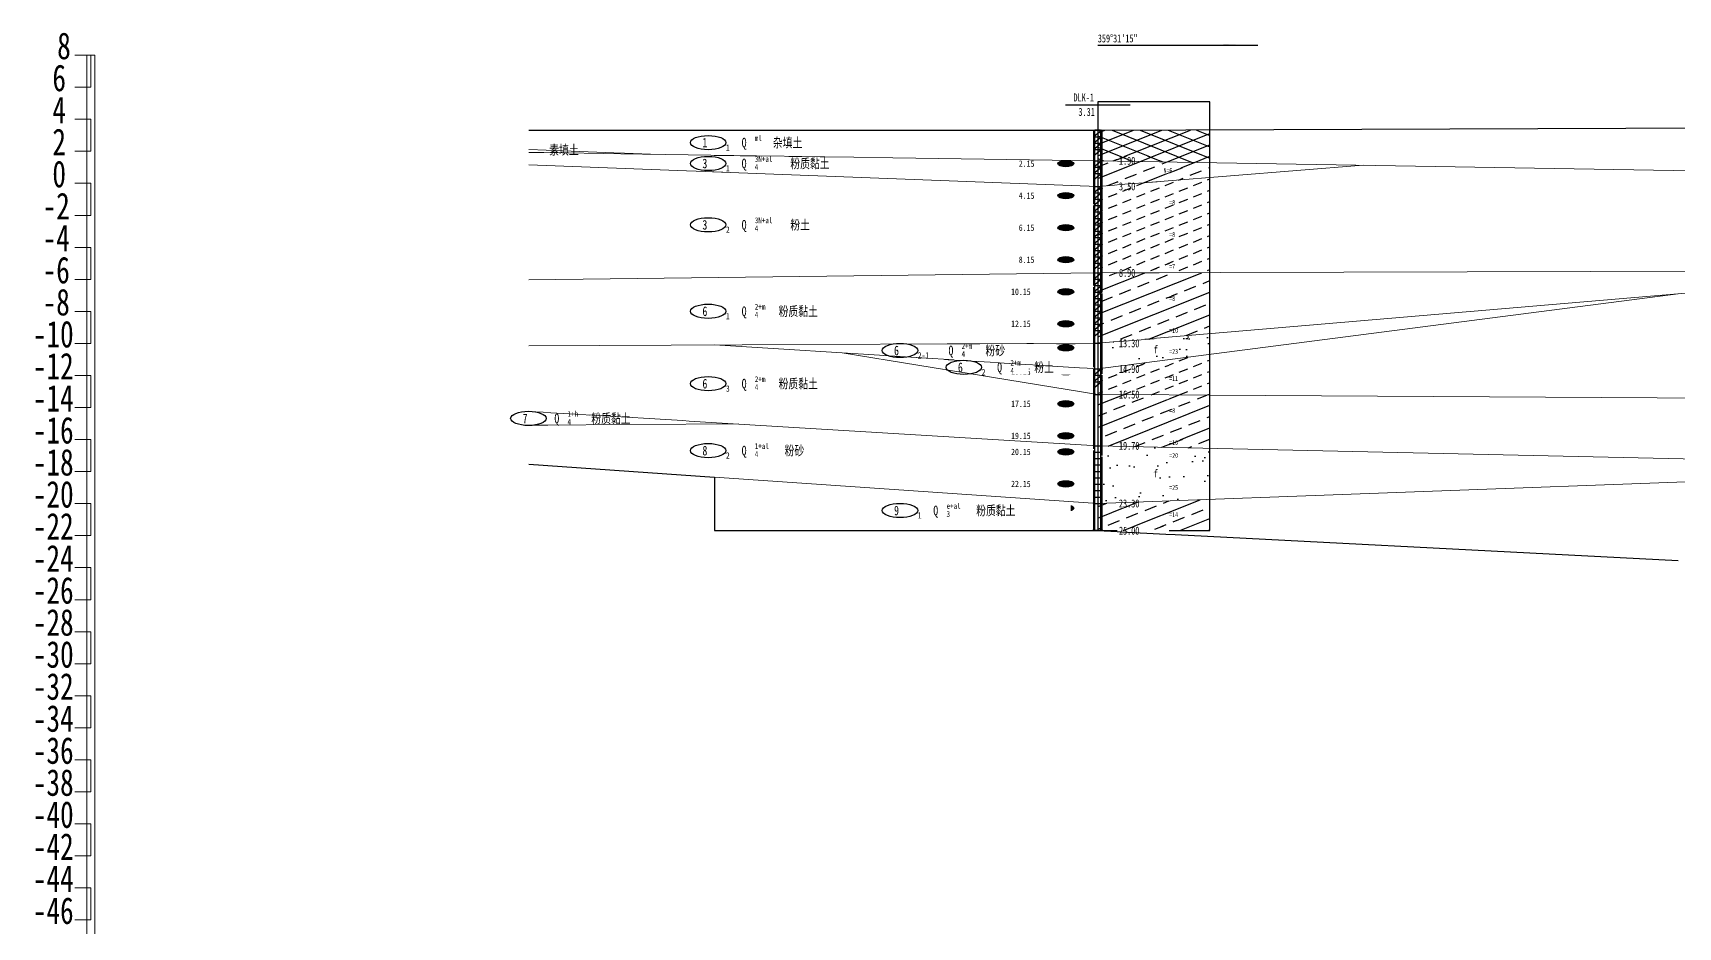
# Model space of a CAD drawing. Header units: millimetres. Extents: x 946 to 3601, y 223 to 2569.
# Drawn here: x 1284.3 to 1387, y 547.3 to 603.1 of the extents above; entities that cross this region are included whole.
import ezdxf

# ---------------------------------------------------------------- set-up
doc = ezdxf.new("R2010")
doc.units = ezdxf.units.MM
doc.linetypes.add('sx', pattern=[10, 5, 0, 5, 0])
for name, color, linetype in [('dz-temp', 4, 'Continuous'), ('GiCAD_PouMian', 7, 'Continuous'), ('GICAD_QUYANG', 7, 'Continuous'), ('地形线', 7, 'Continuous'), ('地质-地层符号', 3, 'Continuous'), ('地质-地面线', 7, 'Continuous'), ('地质-填充花纹', 8, 'Continuous'), ('地质-标贯', 7, 'Continuous'), ('地质-钻孔', 7, 'Continuous')]:
    doc.layers.add(name, color=color, linetype=linetype)
doc.layers.add('地质-地层线', color=7, linetype='Continuous', lineweight=15)
doc.layers.add('地质-文字', color=7, linetype='Continuous', lineweight=15)
doc.styles.add('LZ_FONTS_FS', font='', dxfattribs={"width": 0.7})
doc.styles.add('剖线方向', font='', dxfattribs={"width": 0.7, "height": 2.5})
doc.styles.add('叠加符号', font='', dxfattribs={"width": 0.7, "height": 2.5})
doc.styles.add('地层编号', font='', dxfattribs={"width": 0.7, "height": 3})
doc.styles.add('层底标注', font='', dxfattribs={"width": 0.7, "height": 2.5})
doc.styles.add('岩土名称', font='', dxfattribs={"width": 0.7, "height": 3})
doc.styles.add('时代', font='', dxfattribs={"width": 0.7, "height": 3})
doc.styles.add('标贯动探', font='', dxfattribs={"width": 0.7, "height": 1.5})
doc.styles.add('钻孔标注', font='', dxfattribs={"width": 0.7, "height": 2.5})
doc.styles.add('高程系统', font='', dxfattribs={"width": 0.7, "height": 3})
doc.styles.get('LZ_FONTS_FS').set_extended_font_data('仿宋_GB2312')
doc.styles.get('剖线方向').set_extended_font_data('仿宋_GB2312')
doc.styles.get('叠加符号').set_extended_font_data('仿宋_GB2312')
doc.styles.get('地层编号').set_extended_font_data('仿宋_GB2312')
doc.styles.get('层底标注').set_extended_font_data('仿宋_GB2312')
doc.styles.get('岩土名称').set_extended_font_data('仿宋_GB2312')
doc.styles.get('时代').set_extended_font_data('仿宋_GB2312')
doc.styles.get('标贯动探').set_extended_font_data('仿宋_GB2312')
doc.styles.get('钻孔标注').set_extended_font_data('仿宋_GB2312')
doc.styles.get('高程系统').set_extended_font_data('仿宋_GB2312')
pattern_1 = [(21.80141, (0, 0), (-0.88388348, 0.3535534), [0.571183, -0.38078866])]
pattern_2 = [(21.80141, (0, 0), (-1.7677652, 0.7071061), []), (21.80141, (1.75, 0), (-1.7677652, 0.7071061), [0.7615765, -0.4759851])]
pattern_3 = [(17.062863, (0, 0), (2.79036967, 1.24889985), [-5.9751498, 0, -4.4813624, 0, -4.4813624, 0]), (3.01447, (0, 0), (7.2145321, 1.8094251), [-2.978456, 0, -7.7439854, 0, -1.7870735, 0]), (345.96657, (-5.3654, 0), (11.0733864, -1.5019982), [-1.573447, 0, -6.293788, 0, -7.3427527, 0]), (17.06286, (0, 0), (-2.941879, 3.021541), [-3.983433, 0, -4.979292, 0, -4.481362, 0]), (3.01447, (0, 0), (4.858372, 4.093388), [-3.574147, 0, -5.361221, 0, -1.787074, 0]), (345.7037, (-5.3654, 0), (5.2409553, 1.250378), [-2.088827, 0, -6.788688, 0, -10.444135, 0]), (339.87047, (-5.3654, 0), (6.9800505, 1.196567), [-0.942291, 0, -3.769163, 0, -3.769163, 0]), (17.06286, (0, 0), (6.5425438, 3.7545058), [-1.4937875, 0, -1.4937875, 0, -4.4813624, 0]), (3.01447, (0, 0), (2.716851, 3.980613), [-3.574147, 0, -7.743985, 0, -1.787074, 0]), (345.7037, (-5.3654, 0), (15.682466, 1.374167), [-6.266481, 0, -2.611034, 0, -2.611034, 0]), (339.8705, (-5.3654, 0), (230427.237503, -84451.983463), [-1.187286, 0, -9.894053, 0, -0.94229, 0])]

# ---------------------------------------------------------------- blocks, each defined once
blk = doc.blocks.new('WipeoutBlock')
at = {"color": 7}
blk.add_wipeout([(0, 0), (0, 1), (1, 1), (1, 0)], dxfattribs=at)
blk = doc.blocks.new('pxfx')
blk.add_hatch(color=7).paths.add_polyline_path([(15.69, 0), (15.69, 0.52), (20.1, 0)])
at = {"color": 7, "linetype": 'Continuous'}
blk.add_wipeout([(-10.23, -0.22), (10.32, -0.22), (10.32, 0.73), (-10.23, 0.73)], dxfattribs=at)
at = {"layer": '地形线', "color": 7}
blk.add_line((20, 0), (0, 0), dxfattribs=at)
blk = doc.blocks.new('gkqy_yuan.dwg不标1')
at = {"layer": 'GiCAD_PouMian'}
h = blk.add_hatch(color=7, dxfattribs=at)
edge = h.paths.add_edge_path()
edge.add_arc((0, 0), 1, 0, 360)
at = {"layer": 'GICAD_QUYANG', "color": 7}
blk.add_circle((0, 0), 1, dxfattribs=at)

msp = doc.modelspace()

# ---------------------------------------------------------------- linework, layer by layer
at = {"layer": 'dz-temp', "color": 7, "linetype": 'Continuous'}
for p, q in [((1357.79, 598.83), (1350.79, 598.83)), ((1350.79, 598.83), (1350.79, 572.06)), ((1357.79, 572.06), (1357.79, 598.83)), ((1326.84, 575.41), (1326.84, 572.06)), ((1350.79, 572.06), (1357.79, 572.06))]:
    msp.add_line(p, q, dxfattribs=at)
at = {"layer": 'dz-temp', "color": 7}
msp.add_line((1326.84, 572.06), (1350.79, 572.06), dxfattribs=at)
at = {"layer": '地质-地面线', "color": 7, "linetype": 'Continuous'}
msp.add_line((1350.79, 597.06), (1423.29, 597.34), dxfattribs=at)
at = {"layer": '地质-文字', "color": 7, "linetype": 'Continuous'}
for p, q in [((1286.89, 601.75), (1287.89, 601.75)), ((1287.64, 601.75), (1288.14, 601.75)), ((1287.64, 601.75), (1287.64, 513.75)), ((1287.89, 601.75), (1287.89, 599.75)), ((1288.14, 601.75), (1288.14, 513.75)), ((1286.89, 599.75), (1287.89, 599.75)), ((1286.89, 597.75), (1287.89, 597.75)), ((1287.89, 597.75), (1287.89, 595.75)), ((1286.89, 595.75), (1287.89, 595.75)), ((1286.89, 593.75), (1287.89, 593.75)), ((1287.89, 593.75), (1287.89, 591.75)), ((1286.89, 591.75), (1287.89, 591.75)), ((1286.89, 589.75), (1287.89, 589.75)), ((1287.89, 589.75), (1287.89, 587.75)), ((1286.89, 587.75), (1287.89, 587.75)), ((1286.89, 585.75), (1287.89, 585.75)), ((1287.89, 585.75), (1287.89, 583.75)), ((1286.89, 583.75), (1287.89, 583.75)), ((1286.89, 581.75), (1287.89, 581.75)), ((1287.89, 581.75), (1287.89, 579.75)), ((1286.89, 579.75), (1287.89, 579.75)), ((1286.89, 577.75), (1287.89, 577.75)), ((1287.89, 577.75), (1287.89, 575.75)), ((1286.89, 575.75), (1287.89, 575.75)), ((1286.89, 573.75), (1287.89, 573.75)), ((1287.89, 573.75), (1287.89, 571.75)), ((1286.89, 571.75), (1287.89, 571.75)), ((1286.89, 569.75), (1287.89, 569.75)), ((1287.89, 569.75), (1287.89, 567.75)), ((1286.89, 567.75), (1287.89, 567.75)), ((1286.89, 565.75), (1287.89, 565.75)), ((1287.89, 565.75), (1287.89, 563.75)), ((1286.89, 563.75), (1287.89, 563.75)), ((1286.89, 561.75), (1287.89, 561.75)), ((1287.89, 561.75), (1287.89, 559.75)), ((1286.89, 559.75), (1287.89, 559.75)), ((1286.89, 557.75), (1287.89, 557.75)), ((1287.89, 557.75), (1287.89, 555.75)), ((1286.89, 555.75), (1287.89, 555.75)), ((1286.89, 553.75), (1287.89, 553.75)), ((1287.89, 553.75), (1287.89, 551.75)), ((1286.89, 551.75), (1287.89, 551.75)), ((1286.89, 549.75), (1287.89, 549.75)), ((1287.89, 549.75), (1287.89, 547.75)), ((1286.89, 547.75), (1287.89, 547.75))]:
    msp.add_line(p, q, dxfattribs=at)
at = {"layer": '地质-钻孔', "color": 7, "linetype": 'Continuous'}
for p, q in [((1348.77, 598.66), (1352.8, 598.66)), ((1350.54, 597.06), (1351.04, 597.06)), ((1350.54, 597.06), (1351.04, 597.06)), ((1351.04, 597.06), (1350.54, 596.66)), ((1350.54, 596.66), (1351.04, 596.66)), ((1351.04, 596.66), (1350.54, 596.26)), ((1350.54, 596.26), (1351.04, 596.26)), ((1351.04, 596.26), (1350.54, 595.86)), ((1350.61, 597.09), (1350.96, 597.09)), ((1350.61, 572.06), (1350.61, 597.09)), ((1350.96, 597.09), (1350.96, 572.06)), ((1351.04, 597.06), (1351.04, 597.06)), ((1351.04, 596.66), (1351.04, 596.66)), ((1351.04, 596.26), (1351.04, 596.26)), ((1350.54, 595.86), (1351.04, 595.86)), ((1351.04, 595.86), (1350.54, 595.46)), ((1350.54, 595.16), (1351.04, 595.16)), ((1350.54, 595.16), (1351.04, 595.16)), ((1351.04, 595.16), (1350.54, 594.76)), ((1350.54, 595.16), (1351.04, 595.16)), ((1351.04, 595.86), (1351.04, 595.86)), ((1351.04, 595.16), (1351.04, 595.16)), ((1350.54, 594.76), (1351.04, 594.76)), ((1351.04, 594.76), (1350.54, 594.36)), ((1350.54, 594.36), (1351.04, 594.36)), ((1351.04, 594.36), (1350.54, 593.96)), ((1351.04, 594.76), (1351.04, 594.76)), ((1351.04, 594.36), (1351.04, 594.36)), ((1350.54, 593.56), (1351.04, 593.56)), ((1350.54, 593.56), (1351.04, 593.56)), ((1350.54, 593.56), (1351.04, 593.56)), ((1351.04, 593.56), (1350.54, 593.16)), ((1350.54, 593.16), (1351.04, 593.16)), ((1351.04, 593.16), (1350.54, 592.76)), ((1351.04, 593.56), (1351.04, 593.56)), ((1351.04, 593.16), (1351.04, 593.16)), ((1350.54, 592.76), (1351.04, 592.76)), ((1351.04, 592.76), (1350.54, 592.36)), ((1350.54, 592.36), (1351.04, 592.36)), ((1351.04, 592.36), (1350.54, 591.96)), ((1351.04, 592.76), (1351.04, 592.76)), ((1351.04, 592.36), (1351.04, 592.36)), ((1350.54, 591.96), (1351.04, 591.96)), ((1351.04, 591.96), (1350.54, 591.56)), ((1350.54, 591.56), (1351.04, 591.56)), ((1351.04, 591.56), (1350.54, 591.16)), ((1350.54, 591.16), (1351.04, 591.16)), ((1351.04, 591.16), (1350.54, 590.76)), ((1351.04, 591.96), (1351.04, 591.96)), ((1351.04, 591.56), (1351.04, 591.56)), ((1351.04, 591.16), (1351.04, 591.16)), ((1350.54, 590.76), (1351.04, 590.76)), ((1351.04, 590.76), (1350.54, 590.36)), ((1350.54, 590.36), (1351.04, 590.36)), ((1351.04, 590.36), (1350.54, 589.96)), ((1350.54, 589.96), (1351.04, 589.96)), ((1351.04, 589.96), (1350.54, 589.56)), ((1351.04, 590.76), (1351.04, 590.76)), ((1351.04, 590.36), (1351.04, 590.36)), ((1351.04, 589.96), (1351.04, 589.96)), ((1350.54, 589.56), (1351.04, 589.56)), ((1351.04, 589.56), (1350.54, 589.16)), ((1350.54, 589.16), (1351.04, 589.16)), ((1351.04, 589.16), (1350.54, 588.76)), ((1351.04, 589.56), (1351.04, 589.56)), ((1351.04, 589.16), (1351.04, 589.16)), ((1350.54, 588.76), (1351.04, 588.76)), ((1351.04, 588.76), (1350.54, 588.36)), ((1350.54, 588.16), (1351.04, 588.16)), ((1350.54, 588.16), (1351.04, 588.16)), ((1351.04, 588.16), (1350.54, 587.76)), ((1350.54, 588.16), (1351.04, 588.16)), ((1351.04, 588.76), (1351.04, 588.76)), ((1351.04, 588.16), (1351.04, 588.16)), ((1350.54, 587.76), (1351.04, 587.76)), ((1351.04, 587.76), (1350.54, 587.36)), ((1350.54, 587.36), (1351.04, 587.36)), ((1351.04, 587.36), (1350.54, 586.96)), ((1350.54, 586.96), (1351.04, 586.96)), ((1351.04, 586.96), (1350.54, 586.56)), ((1351.04, 587.76), (1351.04, 587.76)), ((1351.04, 587.36), (1351.04, 587.36)), ((1351.04, 586.96), (1351.04, 586.96)), ((1350.54, 586.56), (1351.04, 586.56)), ((1351.04, 586.56), (1350.54, 586.16)), ((1350.54, 586.16), (1351.04, 586.16)), ((1351.04, 586.16), (1350.54, 585.76)), ((1351.04, 586.56), (1351.04, 586.56)), ((1351.04, 586.16), (1351.04, 586.16)), ((1350.54, 585.76), (1351.04, 585.76)), ((1351.04, 585.76), (1350.54, 585.36)), ((1350.54, 585.36), (1351.04, 585.36)), ((1351.04, 585.36), (1350.54, 584.96)), ((1350.54, 584.96), (1351.04, 584.96)), ((1351.04, 584.96), (1350.54, 584.56)), ((1351.04, 585.76), (1351.04, 585.76)), ((1351.04, 585.36), (1351.04, 585.36)), ((1351.04, 584.96), (1351.04, 584.96)), ((1350.54, 584.56), (1351.04, 584.56)), ((1351.04, 584.56), (1350.54, 584.16)), ((1350.54, 583.76), (1351.04, 583.76)), ((1350.54, 583.76), (1351.04, 583.76)), ((1350.54, 583.76), (1351.04, 583.76)), ((1351.04, 583.76), (1350.79, 583.76)), ((1350.79, 583.76), (1350.79, 582.16)), ((1351.04, 584.56), (1351.04, 584.56)), ((1350.54, 582.16), (1351.04, 582.16)), ((1350.54, 582.16), (1351.04, 582.16)), ((1350.54, 582.16), (1351.04, 582.16)), ((1351.04, 582.16), (1350.54, 581.76)), ((1350.54, 581.76), (1351.04, 581.76)), ((1351.04, 581.76), (1350.54, 581.36)), ((1351.04, 582.16), (1351.04, 582.16)), ((1351.04, 581.76), (1351.04, 581.76)), ((1350.54, 581.36), (1351.04, 581.36)), ((1351.04, 581.36), (1350.54, 580.96)), ((1351.04, 581.36), (1351.04, 581.36)), ((1350.54, 580.56), (1351.04, 580.56)), ((1350.54, 580.56), (1351.04, 580.56)), ((1350.54, 577.36), (1351.04, 577.36)), ((1350.54, 577.36), (1351.04, 577.36)), ((1350.54, 577.36), (1351.04, 577.36)), ((1350.54, 576.96), (1351.04, 576.96)), ((1350.54, 576.56), (1351.04, 576.56)), ((1350.54, 576.16), (1351.04, 576.16)), ((1350.54, 575.76), (1351.04, 575.76)), ((1350.54, 575.36), (1351.04, 575.36)), ((1350.54, 574.96), (1351.04, 574.96)), ((1350.54, 574.56), (1351.04, 574.56)), ((1350.54, 574.16), (1351.04, 574.16)), ((1350.54, 573.76), (1351.04, 573.76)), ((1350.54, 573.76), (1351.04, 573.76)), ((1350.54, 572.06), (1351.04, 572.06)), ((1350.96, 572.06), (1350.61, 572.06))]:
    msp.add_line(p, q, dxfattribs=at)
at = {"layer": '地质-钻孔', "color": 7, "linetype": 'sx'}
for p, q in [((1350.54, 597.06), (1351.04, 597.06)), ((1350.54, 572.06), (1350.54, 597.06)), ((1351.04, 597.06), (1351.04, 572.06)), ((1351.11, 572.06), (1350.46, 572.06)), ((1350.46, 572.06), (1350.54, 572.06)), ((1351.04, 572.06), (1351.11, 572.06))]:
    msp.add_line(p, q, dxfattribs=at)

# ---------------------------------------------------------------- block references
at = {"color": 7, "linetype": 'Continuous', "xscale": 0.5, "yscale": 0.2}
msp.add_blockref('pxfx', (1350.79, 602.35), dxfattribs=at)
at = {"linetype": 'Continuous'}
for p, xscale, yscale in [((1314.47, 595.4), 1.723913489264487, 0.918486486486545), ((1325.24, 594.45), 3.101081073709065, 1.025297296822901), ((1345.75, 594.74), 2.137297264305244, 0.4518918918919371), ((1354.79, 594.37), 1.289729711171685, 0.3654054054054359), ((1345.75, 592.74), 2.137297264305244, 0.4518918918919371), ((1352.01, 593.27), 2.621621580381725, 0.5556756756756659), ((1355.15, 592.37), 0.9264864741146084, 0.3654054054054359), ((1325.24, 590.62), 3.101081073709065, 1.025297296822901), ((1345.75, 590.74), 2.137297264305244, 0.4605405405405509), ((1355.15, 590.37), 0.9264864741146084, 0.3654054054054359), ((1345.75, 588.74), 2.137297264305244, 0.4605405405405509), ((1352.01, 587.87), 2.621621580381725, 0.5556756756756659), ((1355.15, 588.37), 0.9264864741146084, 0.3589189189189528), ((1345.27, 586.74), 2.621621580381725, 0.4605405405405509), ((1325.24, 585.22), 3.101081073709065, 1.025297296822901), ((1355.15, 586.37), 0.9264864741146084, 0.3654054054054359), ((1345.27, 584.74), 2.621621580381725, 0.4518918918919371), ((1337.21, 582.77), 4.450270262898312, 1.025297296822901), ((1355.15, 584.37), 1.289729711171685, 0.3654054054054359), ((1345.27, 583.24), 2.621621580381725, 0.4605405405405509), ((1355.15, 583.07), 1.289729711171685, 0.3654054054054359), ((1325.24, 580.7), 3.101081073709065, 1.025297296822901), ((1345.27, 581.74), 2.621621580381725, 0.4518918918919371), ((1355.15, 581.37), 1.289729711171685, 0.3589189189189528), ((1352.01, 580.27), 3.227026975477156, 0.5556756756756659), ((1345.27, 579.74), 2.621621580381725, 0.4518918918919371), ((1355.15, 579.37), 0.9264864741146084, 0.3654054054054359), ((1314.01, 578.58), 2.426486484114503, 0.9705945936458011), ((1345.27, 577.74), 2.621621580381725, 0.4605405405405509), ((1325.24, 576.52), 3.101081073709065, 1.025297296822901), ((1345.27, 576.74), 2.621621580381725, 0.4605405405405509), ((1355.15, 576.57), 1.289729711171685, 0.3654054054054359), ((1345.27, 574.74), 2.621621580381725, 0.4518918918919371), ((1355.15, 574.57), 1.289729711171685, 0.3589189189189528), ((1337.21, 572.78), 3.101081073709065, 1.025297296822901), ((1345.27, 573.22), 2.621621580381725, 0.4605405405405509), ((1355.15, 572.87), 1.289729711171685, 0.3589189189189528)]:
    msp.add_blockref('WipeoutBlock', p, dxfattribs=dict(at, xscale=xscale, yscale=yscale))
at = {"layer": '地质-文字', "color": 7, "linetype": 'Continuous', "xscale": 2.016216185286294, "yscale": 0.5556756756756659}
msp.add_blockref('WipeoutBlock', (1284.26, 547.5), dxfattribs=at)

# ---------------------------------------------------------------- texts
at = {"layer": '地质-钻孔', "color": 7, "linetype": 'Continuous', "style": '钻孔标注', "width": 0.75}
for s, p in [('DLK-1', (1349.27, 598.86)), ('3.31', (1349.58, 597.96))]:
    msp.add_text(s, height=0.5, dxfattribs=at).set_placement(p)

# ---------------------------------------------------------------- next in the draw order: hatches: boundary and pattern name
at = {"layer": '地质-填充花纹', "linetype": 'Continuous'}
h = msp.add_hatch(dxfattribs=at)
h.set_pattern_fill('GKFT', color=256, scale=0.25, style=0, pattern_type=2)
h.set_pattern_definition(pattern_1)
h.paths.add_polyline_path([(1357.79, 588.17), (1350.79, 588.16), (1350.79, 593.56), (1357.79, 594.11)])

# ---------------------------------------------------------------- next in the draw order: linework, layer by layer
at = {"layer": 'dz-temp', "color": 7, "linetype": 'Continuous'}
msp.add_line((1315.24, 576.21), (1326.84, 575.41), dxfattribs=at)
at = {"layer": '地质-地层符号', "color": 7, "linetype": 'Continuous'}
for centre in [(1326.45, 591.16), (1326.45, 585.76), (1338.43, 583.31), (1326.45, 581.24), (1326.45, 577.06), (1338.43, 573.32)]:
    msp.add_ellipse(centre, major_axis=(-1.11, 0), ratio=0.4, dxfattribs=at)
at = {"layer": '地质-地层线', "color": 7}
for p, q in [((1350.79, 588.16), (1423.29, 588.34)), ((1350.79, 580.56), (1423.29, 580.14))]:
    msp.add_line(p, q, dxfattribs=at)

# ---------------------------------------------------------------- next in the draw order: block references
at = {"linetype": 'Continuous'}
for p, xscale, yscale in [((1316.42, 595.4), 4.558918844686969, 0.8940540540540316), ((1325.24, 595.75), 3.101081073709065, 1.025297296822901), ((1348.19, 594.74, 0), 1.200000009999894, 0.4800000039999577), ((1352.01, 594.87), 2.621621580381725, 0.5556756756756659), ((1348.19, 592.74, 0), 1.200000009999894, 0.4800000039999577), ((1328.44, 590.72), 2.770054011989214, 0.9262702702702701), ((1348.19, 590.74, 0), 1.200000009999894, 0.4800000039999577), ((1348.19, 588.74, 0), 1.200000009999894, 0.4800000039999577), ((1348.19, 586.74, 0), 1.200000009999894, 0.4800000039999577), ((1328.44, 585.32), 2.072626996839472, 0.918486486486545), ((1348.19, 584.74, 0), 1.200000009999894, 0.4800000039999577), ((1352.01, 583.47), 3.227026975477156, 0.5556756756756659), ((1341.2, 581.72), 3.101081073709065, 1.025297296822901), ((1348.19, 583.24, 0), 1.200000009999894, 0.4800000039999577), ((1328.44, 580.79), 2.072626996839472, 0.918486486486545), ((1348.19, 581.74, 0), 1.200000009999894, 0.4800000039999577), ((1352.01, 581.87), 3.227026975477156, 0.5556756756756659), ((1348.19, 579.74, 0), 1.200000009999894, 0.4800000039999577), ((1316.74, 578.62), 2.072626996839472, 0.918486486486545), ((1348.19, 577.74, 0), 1.200000009999894, 0.4800000039999577), ((1355.15, 577.37), 1.289729711171685, 0.3654054054054359), ((1328.44, 576.62), 2.421340504414457, 0.918486486486545), ((1348.19, 576.74, 0), 1.200000009999894, 0.4800000039999577), ((1354.19, 575.34), 1.064864864864785, 0.5448648648648304), ((1348.19, 574.74, 0), 1.200000009999894, 0.4800000039999577), ((1340.41, 572.88), 2.421340504414457, 0.918486486486545), ((1348.19, 573.22, 0), 1.200000009999894, 0.4800000039999577), ((1352.01, 573.47), 3.227026975477156, 0.5556756756756659), ((1352.01, 571.77), 3.227026975477156, 0.5556756756756659)]:
    msp.add_blockref('WipeoutBlock', p, dxfattribs=dict(at, xscale=xscale, yscale=yscale))

# ---------------------------------------------------------------- next in the draw order: texts
at = {"color": 7, "linetype": 'Continuous', "width": 0.75}
for s, height, style, p in [('359°31\'15"', 0.5, '剖线方向', (1350.79, 602.55)), ('2.15', 0.4, 'LZ_FONTS_FS', (1345.85, 594.78)), ('4.15', 0.4, 'LZ_FONTS_FS', (1345.85, 592.78)), ('6.15', 0.4, 'LZ_FONTS_FS', (1345.85, 590.78)), ('8.15', 0.4, 'LZ_FONTS_FS', (1345.85, 588.78)), ('10.15', 0.4, 'LZ_FONTS_FS', (1345.37, 586.78)), ('12.15', 0.4, 'LZ_FONTS_FS', (1345.37, 584.78)), ('13.65', 0.4, 'LZ_FONTS_FS', (1345.37, 583.28)), ('15.15', 0.4, 'LZ_FONTS_FS', (1345.37, 581.78)), ('17.15', 0.4, 'LZ_FONTS_FS', (1345.37, 579.78)), ('19.15', 0.4, 'LZ_FONTS_FS', (1345.37, 577.78)), ('20.15', 0.4, 'LZ_FONTS_FS', (1345.37, 576.78)), ('22.15', 0.4, 'LZ_FONTS_FS', (1345.37, 574.78)), ('23.70', 0.4, 'LZ_FONTS_FS', (1345.37, 573.26))]:
    msp.add_text(s, height=height, dxfattribs=dict(at, style=style)).set_placement(p)
at = {"layer": '地质-地层符号', "color": 7, "linetype": 'Continuous', "style": '地层编号', "width": 0.75}
for s, height, p in [('1', 0.39, (1327.56, 594.49)), ('3', 0.6, (1326.09, 590.86)), ('2', 0.39, (1327.56, 590.66)), ('6', 0.6, (1326.09, 585.46)), ('1', 0.39, (1327.56, 585.26)), ('6', 0.6, (1338.06, 583.01)), ('2-1', 0.39, (1339.54, 582.81)), ('6', 0.6, (1326.09, 580.94)), ('3', 0.39, (1327.56, 580.74)), ('7', 0.6, (1314.86, 578.77)), ('8', 0.6, (1326.09, 576.76)), ('2', 0.39, (1327.56, 576.56)), ('9', 0.6, (1338.06, 573.02)), ('1', 0.39, (1339.54, 572.82))]:
    msp.add_text(s, height=height, dxfattribs=at).set_placement(p)
at = {"layer": '地质-文字', "color": 7, "linetype": 'Continuous', "width": 0.75}
for s, height, style, p in [('3.50', 0.5, '层底标注', (1352.11, 593.31)), ('8.90', 0.5, '层底标注', (1352.11, 587.91)), ('16.50', 0.5, '层底标注', (1352.11, 580.31)), ('-46', 1.667, '高程系统', (1284.26, 547.5))]:
    msp.add_text(s, height=height, dxfattribs=dict(at, style=style)).set_placement(p)
at = {"layer": '地质-标贯', "color": 7, "linetype": 'Continuous', "style": '标贯动探', "width": 0.75}
for s, p in [('=8', (1355.25, 592.41)), ('=8', (1355.25, 590.41)), ('=7', (1355.25, 588.41)), ('=8', (1355.25, 586.41)), ('=8', (1355.25, 579.41))]:
    msp.add_text(s, height=0.3, dxfattribs=at).set_placement(p)

# ---------------------------------------------------------------- next in the draw order: hatches: boundary and pattern name
at = {"layer": '地质-填充花纹', "linetype": 'Continuous'}
h = msp.add_hatch(dxfattribs=at)
h.set_pattern_fill('GKSTT', color=256, scale=0.25, style=0, pattern_type=2)
h.set_pattern_definition([(21.80141, (0, 0), (-0.88388348, 0.3535534), []), (158.19859, (0, 0), (-0.88388348, -0.3535534), [])])
h.paths.add_polyline_path([(1357.79, 595.04), (1350.79, 595.16), (1350.79, 597.06), (1357.79, 597.08)])
h = msp.add_hatch(dxfattribs=at)
h.set_pattern_fill('GLYNT', color=256, scale=0.25, style=0, pattern_type=2)
h.set_pattern_definition(pattern_2)
h.paths.add_polyline_path([(1357.79, 595.04), (1357.79, 594.11), (1350.79, 593.56), (1350.79, 595.16)])
h = msp.add_hatch(dxfattribs=at)
h.set_pattern_fill('GLYNT', color=256, scale=0.25, style=0, pattern_type=2)
h.set_pattern_definition(pattern_2)
h.paths.add_polyline_path([(1357.79, 572.06), (1350.79, 572.06), (1350.79, 573.76), (1357.79, 574.01)])

# ---------------------------------------------------------------- next in the draw order: linework, layer by layer
at = {"layer": 'dz-temp', "color": 7, "linetype": 'Continuous'}
msp.add_line((1350.79, 572.06), (1387.04, 570.2), dxfattribs=at)
at = {"layer": '地质-地层符号', "color": 7, "linetype": 'Continuous'}
for centre in [(1326.45, 596.29), (1326.45, 594.99), (1315.22, 579.07)]:
    msp.add_ellipse(centre, major_axis=(-1.11, 0), ratio=0.4, dxfattribs=at)
at = {"layer": '地质-地层线', "color": 7}
for p, q in [((1315.24, 595.87), (1322.85, 595.57)), ((1350.79, 595.16), (1423.29, 593.94)), ((1350.79, 593.56), (1367.36, 594.88)), ((1315.24, 587.72), (1350.79, 588.16)), ((1350.79, 573.76), (1400.03, 575.57))]:
    msp.add_line(p, q, dxfattribs=at)

# ---------------------------------------------------------------- next in the draw order: block references
at = {"linetype": 'Continuous'}
for p, xscale, yscale in [((1328.44, 594.54), 2.770054011989214, 0.9262702702702701), ((1331.48, 590.72), 3.105945896457979, 0.8778378378378694), ((1330.75, 585.32), 6.011891792915958, 0.8778378378378694), ((1341.36, 582.86), 2.072626996839472, 0.918486486486545), ((1354.19, 583.09), 1.064864864864785, 0.5448648648648304), ((1330.75, 580.79), 6.011891792915958, 0.8778378378378694), ((1319.05, 578.62), 6.011891792915958, 0.8778378378378694), ((1352.01, 577.07), 3.227026975477156, 0.5556756756756659), ((1331.12, 576.62), 3.105945896457979, 0.8810810810811565)]:
    msp.add_blockref('WipeoutBlock', p, dxfattribs=dict(at, xscale=xscale, yscale=yscale))
at = {"color": 7, "linetype": 'Continuous', "xscale": 0.5, "yscale": 0.2}
for p in [(1348.79, 594.98), (1348.79, 592.98), (1348.79, 590.98), (1348.79, 588.98), (1348.79, 586.98), (1348.79, 584.98), (1348.79, 583.48), (1348.79, 581.98), (1348.79, 579.98), (1348.79, 577.98), (1348.79, 576.98), (1348.79, 574.98), (1348.79, 573.46)]:
    msp.add_blockref('gkqy_yuan.dwg不标1', p, dxfattribs=at)
at = {"layer": '地质-文字', "color": 7, "linetype": 'Continuous', "xscale": 2.016216185286294, "yscale": 0.5448648648648304}
msp.add_blockref('WipeoutBlock', (1284.26, 549.5), dxfattribs=at)

# ---------------------------------------------------------------- next in the draw order: texts
at = {"layer": '地质-地层符号', "color": 7, "linetype": 'Continuous', "width": 0.75}
for s, height, style, p in [('素填土', 0.6, '岩土名称', (1316.52, 595.54)), ('1', 0.6, '地层编号', (1326.09, 595.99)), ('1', 0.39, '地层编号', (1327.56, 595.79)), ('3', 0.6, '地层编号', (1326.09, 594.69)), ('Q', 0.6, '时代', (1328.54, 590.86)), ('4', 0.36, '时代', (1329.36, 590.76)), ('3N+al', 0.36, '时代', (1329.36, 591.26)), ('Q', 0.6, '时代', (1328.54, 585.46)), ('2+m', 0.36, '时代', (1329.36, 585.86)), ('4', 0.36, '时代', (1329.36, 585.36)), ('2', 0.39, '地层编号', (1343.53, 581.76)), ('Q', 0.6, '时代', (1328.54, 580.94)), ('4', 0.36, '时代', (1329.36, 580.84)), ('2+m', 0.36, '时代', (1329.36, 581.34)), ('Q', 0.6, '时代', (1316.84, 578.77)), ('4', 0.36, '时代', (1317.66, 578.67)), ('1+h', 0.36, '时代', (1317.66, 579.17)), ('Q', 0.6, '时代', (1328.54, 576.76)), ('4', 0.36, '时代', (1329.36, 576.66)), ('1+al', 0.36, '时代', (1329.36, 577.16)), ('Q', 0.6, '时代', (1340.51, 573.02)), ('e+al', 0.36, '时代', (1341.34, 573.42)), ('3', 0.36, '时代', (1341.34, 572.92))]:
    msp.add_text(s, height=height, dxfattribs=dict(at, style=style)).set_placement(p)
at = {"layer": '地质-填充花纹', "linetype": 'Continuous', "style": '叠加符号', "width": 0.75}
msp.add_text('f', height=0.5, dxfattribs=at).set_placement((1354.29, 575.38))
at = {"layer": '地质-文字', "color": 7, "linetype": 'Continuous', "style": '层底标注', "width": 0.75}
for s, p in [('1.90', (1352.11, 594.91)), ('13.30', (1352.11, 583.51)), ('14.90', (1352.11, 581.91)), ('23.30', (1352.11, 573.51)), ('25.00', (1352.11, 571.81))]:
    msp.add_text(s, height=0.5, dxfattribs=at).set_placement(p)
at = {"layer": '地质-标贯', "color": 7, "linetype": 'Continuous', "style": '标贯动探', "width": 0.75}
for s, p in [('N=6', (1354.89, 594.41)), ('=10', (1355.25, 584.41)), ('=11', (1355.25, 581.41)), ('=25', (1355.25, 574.61)), ('=14', (1355.25, 572.91))]:
    msp.add_text(s, height=0.3, dxfattribs=at).set_placement(p)

# ---------------------------------------------------------------- next in the draw order: hatches: boundary and pattern name
at = {"layer": '地质-填充花纹', "linetype": 'Continuous'}
h = msp.add_hatch(dxfattribs=at)
h.set_pattern_fill('GLYNT', color=256, scale=0.25, style=0, pattern_type=2)
h.set_pattern_definition(pattern_2)
h.paths.add_polyline_path([(1357.79, 584.35), (1350.79, 583.76), (1350.79, 588.16), (1357.79, 588.17)])
h = msp.add_hatch(dxfattribs=at)
h.set_pattern_fill('GLXS', color=256, scale=0.25, style=0, pattern_type=2)
h.set_pattern_definition(pattern_3)
h.paths.add_polyline_path([(1357.79, 583.06), (1350.79, 582.16), (1350.79, 583.76), (1357.79, 584.35)])
h = msp.add_hatch(dxfattribs=at)
h.set_pattern_fill('GKFT', color=256, scale=0.25, style=0, pattern_type=2)
h.set_pattern_definition(pattern_1)
h.paths.add_polyline_path([(1357.79, 580.52), (1350.79, 580.56), (1350.79, 582.16), (1357.79, 583.06)])
h = msp.add_hatch(dxfattribs=at)
h.set_pattern_fill('GLYNT', color=256, scale=0.25, style=0, pattern_type=2)
h.set_pattern_definition(pattern_2)
h.paths.add_polyline_path([(1357.79, 580.52), (1357.79, 577.2), (1350.79, 577.36), (1350.79, 580.56)])
h = msp.add_hatch(dxfattribs=at)
h.set_pattern_fill('GLXS', color=256, scale=0.25, style=0, pattern_type=2)
h.set_pattern_definition(pattern_3)
h.paths.add_polyline_path([(1357.79, 577.2), (1357.79, 574.01), (1350.79, 573.76), (1350.79, 577.36)])

# ---------------------------------------------------------------- next in the draw order: linework, layer by layer
at = {"layer": '地质-地层线', "color": 7}
for p, q in [((1350.79, 583.76), (1403.95, 588.29)), ((1350.79, 582.16), (1387.04, 586.85)), ((1315.24, 579.51), (1350.79, 577.36)), ((1315.24, 578.64), (1328.33, 578.72)), ((1350.79, 577.36), (1423.29, 575.74))]:
    msp.add_line(p, q, dxfattribs=at)

# ---------------------------------------------------------------- next in the draw order: block references
at = {"linetype": 'Continuous'}
for p, xscale, yscale in [((1328.44, 595.84), 1.723913489264487, 0.918486486486545), ((1343.67, 582.86), 3.105945896457979, 0.8810810810811565), ((1343.09, 572.88), 6.011891792915958, 0.8778378378378694)]:
    msp.add_blockref('WipeoutBlock', p, dxfattribs=dict(at, xscale=xscale, yscale=yscale))

# ---------------------------------------------------------------- next in the draw order: texts
at = {"layer": '地质-地层符号', "color": 7, "linetype": 'Continuous', "width": 0.75}
for s, height, style, p in [('Q', 0.6, '时代', (1328.54, 594.69)), ('4', 0.36, '时代', (1329.36, 594.59)), ('粉土', 0.6, '岩土名称', (1331.58, 590.86)), ('粉质黏土', 0.6, '岩土名称', (1330.85, 585.46)), ('2+m', 0.36, '时代', (1342.28, 583.41)), ('Q', 0.6, '时代', (1341.46, 583.01)), ('4', 0.36, '时代', (1342.28, 582.91)), ('6', 0.6, '地层编号', (1342.05, 581.96)), ('粉质黏土', 0.6, '岩土名称', (1330.85, 580.94)), ('粉质黏土', 0.6, '岩土名称', (1319.15, 578.77)), ('粉砂', 0.6, '岩土名称', (1331.22, 576.76))]:
    msp.add_text(s, height=height, dxfattribs=dict(at, style=style)).set_placement(p)
at = {"layer": '地质-填充花纹', "linetype": 'Continuous', "style": '叠加符号', "width": 0.75}
msp.add_text('f', height=0.5, dxfattribs=at).set_placement((1354.29, 583.13))
at = {"layer": '地质-文字', "color": 7, "linetype": 'Continuous', "width": 0.75}
for s, height, style, p in [('19.70', 0.5, '层底标注', (1352.11, 577.11)), ('-44', 1.667, '高程系统', (1284.26, 549.5))]:
    msp.add_text(s, height=height, dxfattribs=dict(at, style=style)).set_placement(p)
at = {"layer": '地质-标贯', "color": 7, "linetype": 'Continuous', "style": '标贯动探', "width": 0.75}
for s, p in [('=23', (1355.25, 583.11)), ('=10', (1355.25, 577.41)), ('=20', (1355.25, 576.61))]:
    msp.add_text(s, height=0.3, dxfattribs=at).set_placement(p)

# ---------------------------------------------------------------- next in the draw order: linework, layer by layer
at = {"layer": '地质-地层符号', "color": 7, "linetype": 'Continuous'}
msp.add_ellipse((1342.42, 582.26), major_axis=(-1.11, 0), ratio=0.4, dxfattribs=at)
at = {"layer": '地质-地层线', "color": 7}
for p, q in [((1315.24, 583.61), (1350.79, 583.76)), ((1326.84, 575.41), (1350.79, 573.76))]:
    msp.add_line(p, q, dxfattribs=at)

# ---------------------------------------------------------------- next in the draw order: block references
at = {"linetype": 'Continuous'}
for p, xscale, yscale in [((1330.39, 595.85), 4.558918844686969, 0.8810810810811565), ((1344.4, 581.81), 2.072626996839472, 0.918486486486545)]:
    msp.add_blockref('WipeoutBlock', p, dxfattribs=dict(at, xscale=xscale, yscale=yscale))
at = {"layer": '地质-文字', "color": 7, "linetype": 'Continuous', "xscale": 2.016216185286294, "yscale": 0.5448648648648304}
msp.add_blockref('WipeoutBlock', (1284.26, 551.5), dxfattribs=at)

# ---------------------------------------------------------------- next in the draw order: texts
at = {"layer": '地质-地层符号', "color": 7, "linetype": 'Continuous', "width": 0.75}
for s, height, style, p in [('Q', 0.6, '时代', (1328.54, 595.99)), ('ml', 0.36, '时代', (1329.36, 596.39)), ('粉质黏土', 0.6, '岩土名称', (1343.19, 573.02))]:
    msp.add_text(s, height=height, dxfattribs=dict(at, style=style)).set_placement(p)

# ---------------------------------------------------------------- next in the draw order: linework, layer by layer
at = {"layer": '地质-地面线', "color": 7, "linetype": 'Continuous'}
msp.add_line((1315.24, 597.06), (1350.79, 597.06), dxfattribs=at)

# ---------------------------------------------------------------- next in the draw order: block references
at = {"linetype": 'Continuous', "yscale": 0.8778378378378694}
for p, xscale in [((1331.48, 594.54), 6.011891792915958), ((1346.72, 581.81), 3.105945896457979)]:
    msp.add_blockref('WipeoutBlock', p, dxfattribs=dict(at, xscale=xscale))

# ---------------------------------------------------------------- next in the draw order: texts
at = {"layer": '地质-地层符号', "color": 7, "linetype": 'Continuous', "width": 0.75}
for s, height, style, p in [('3N+al', 0.36, '时代', (1329.36, 595.09)), ('粉砂', 0.6, '岩土名称', (1343.77, 583.01)), ('Q', 0.6, '时代', (1344.5, 581.96)), ('4', 0.36, '时代', (1345.33, 581.86)), ('2+m', 0.36, '时代', (1345.33, 582.36))]:
    msp.add_text(s, height=height, dxfattribs=dict(at, style=style)).set_placement(p)
at = {"layer": '地质-文字', "color": 7, "linetype": 'Continuous', "style": '高程系统', "width": 0.75}
msp.add_text('-42', height=1.667, dxfattribs=at).set_placement((1284.26, 551.5))

# ---------------------------------------------------------------- next in the draw order: linework, layer by layer
at = {"layer": '地质-地层线', "color": 7}
for p, q in [((1315.24, 595.68), (1350.79, 595.16)), ((1315.24, 594.9), (1350.79, 593.56)), ((1326.84, 583.66), (1350.79, 582.16)), ((1334.82, 583.16), (1350.79, 580.56))]:
    msp.add_line(p, q, dxfattribs=at)

# ---------------------------------------------------------------- next in the draw order: block references
at = {"layer": '地质-文字', "color": 7, "linetype": 'Continuous', "xscale": 2.016216185286294, "yscale": 0.5556756756756659}
msp.add_blockref('WipeoutBlock', (1284.26, 553.5), dxfattribs=at)

# ---------------------------------------------------------------- next in the draw order: texts
at = {"layer": '地质-地层符号', "color": 7, "linetype": 'Continuous', "style": '岩土名称', "width": 0.75}
for s, p in [('杂填土', (1330.49, 595.99)), ('粉质黏土', (1331.58, 594.69)), ('粉土', (1346.82, 581.96))]:
    msp.add_text(s, height=0.6, dxfattribs=at).set_placement(p)

# ---------------------------------------------------------------- next in the draw order: texts
at = {"layer": '地质-文字', "color": 7, "linetype": 'Continuous', "style": '高程系统', "width": 0.75}
msp.add_text('-40', height=1.667, dxfattribs=at).set_placement((1284.26, 553.5))

# ---------------------------------------------------------------- next in the draw order: block references
at = {"layer": '地质-文字', "color": 7, "linetype": 'Continuous', "xscale": 2.016216185286294, "yscale": 0.5556756756756659}
msp.add_blockref('WipeoutBlock', (1284.26, 555.5), dxfattribs=at)

# ---------------------------------------------------------------- next in the draw order: texts
at = {"layer": '地质-文字', "color": 7, "linetype": 'Continuous', "style": '高程系统', "width": 0.75}
msp.add_text('-38', height=1.667, dxfattribs=at).set_placement((1284.26, 555.5))

# ---------------------------------------------------------------- next in the draw order: block references
at = {"layer": '地质-文字', "color": 7, "linetype": 'Continuous', "xscale": 2.016216185286294, "yscale": 0.5556756756756659}
msp.add_blockref('WipeoutBlock', (1284.26, 557.5), dxfattribs=at)

# ---------------------------------------------------------------- next in the draw order: texts
at = {"layer": '地质-文字', "color": 7, "linetype": 'Continuous', "style": '高程系统', "width": 0.75}
msp.add_text('-36', height=1.667, dxfattribs=at).set_placement((1284.26, 557.5))

# ---------------------------------------------------------------- next in the draw order: block references
at = {"layer": '地质-文字', "color": 7, "linetype": 'Continuous', "xscale": 2.016216185286294, "yscale": 0.5556756756756659}
msp.add_blockref('WipeoutBlock', (1284.26, 559.5), dxfattribs=at)

# ---------------------------------------------------------------- next in the draw order: texts
at = {"layer": '地质-文字', "color": 7, "linetype": 'Continuous', "style": '高程系统', "width": 0.75}
msp.add_text('-34', height=1.667, dxfattribs=at).set_placement((1284.26, 559.5))

# ---------------------------------------------------------------- next in the draw order: block references
at = {"layer": '地质-文字', "color": 7, "linetype": 'Continuous', "xscale": 2.016216185286294, "yscale": 0.5556756756756659}
msp.add_blockref('WipeoutBlock', (1284.26, 561.5), dxfattribs=at)

# ---------------------------------------------------------------- next in the draw order: texts
at = {"layer": '地质-文字', "color": 7, "linetype": 'Continuous', "style": '高程系统', "width": 0.75}
msp.add_text('-32', height=1.667, dxfattribs=at).set_placement((1284.26, 561.5))

# ---------------------------------------------------------------- next in the draw order: block references
at = {"layer": '地质-文字', "color": 7, "linetype": 'Continuous', "xscale": 2.016216185286294, "yscale": 0.5556756756756659}
msp.add_blockref('WipeoutBlock', (1284.26, 563.5), dxfattribs=at)

# ---------------------------------------------------------------- next in the draw order: texts
at = {"layer": '地质-文字', "color": 7, "linetype": 'Continuous', "style": '高程系统', "width": 0.75}
msp.add_text('-30', height=1.667, dxfattribs=at).set_placement((1284.26, 563.5))

# ---------------------------------------------------------------- next in the draw order: block references
at = {"layer": '地质-文字', "color": 7, "linetype": 'Continuous', "xscale": 2.016216185286294, "yscale": 0.5556756756756659}
msp.add_blockref('WipeoutBlock', (1284.26, 565.5), dxfattribs=at)

# ---------------------------------------------------------------- next in the draw order: texts
at = {"layer": '地质-文字', "color": 7, "linetype": 'Continuous', "style": '高程系统', "width": 0.75}
msp.add_text('-28', height=1.667, dxfattribs=at).set_placement((1284.26, 565.5))

# ---------------------------------------------------------------- next in the draw order: block references
at = {"layer": '地质-文字', "color": 7, "linetype": 'Continuous', "xscale": 2.016216185286294, "yscale": 0.5556756756756659}
msp.add_blockref('WipeoutBlock', (1284.26, 567.5), dxfattribs=at)

# ---------------------------------------------------------------- next in the draw order: texts
at = {"layer": '地质-文字', "color": 7, "linetype": 'Continuous', "style": '高程系统', "width": 0.75}
msp.add_text('-26', height=1.667, dxfattribs=at).set_placement((1284.26, 567.5))

# ---------------------------------------------------------------- next in the draw order: block references
at = {"layer": '地质-文字', "color": 7, "linetype": 'Continuous', "xscale": 2.016216185286294, "yscale": 0.5448648648648304}
msp.add_blockref('WipeoutBlock', (1284.26, 569.5), dxfattribs=at)

# ---------------------------------------------------------------- next in the draw order: texts
at = {"layer": '地质-文字', "color": 7, "linetype": 'Continuous', "style": '高程系统', "width": 0.75}
msp.add_text('-24', height=1.667, dxfattribs=at).set_placement((1284.26, 569.5))

# ---------------------------------------------------------------- next in the draw order: block references
at = {"layer": '地质-文字', "color": 7, "linetype": 'Continuous', "xscale": 2.016216185286294, "yscale": 0.5448648648648304}
msp.add_blockref('WipeoutBlock', (1284.26, 571.5), dxfattribs=at)

# ---------------------------------------------------------------- next in the draw order: texts
at = {"layer": '地质-文字', "color": 7, "linetype": 'Continuous', "style": '高程系统', "width": 0.75}
msp.add_text('-22', height=1.667, dxfattribs=at).set_placement((1284.26, 571.5))

# ---------------------------------------------------------------- next in the draw order: block references
at = {"layer": '地质-文字', "color": 7, "linetype": 'Continuous', "xscale": 2.016216185286294, "yscale": 0.5556756756756659}
msp.add_blockref('WipeoutBlock', (1284.26, 573.5), dxfattribs=at)

# ---------------------------------------------------------------- next in the draw order: texts
at = {"layer": '地质-文字', "color": 7, "linetype": 'Continuous', "style": '高程系统', "width": 0.75}
msp.add_text('-20', height=1.667, dxfattribs=at).set_placement((1284.26, 573.5))

# ---------------------------------------------------------------- next in the draw order: block references
at = {"layer": '地质-文字', "color": 7, "linetype": 'Continuous', "xscale": 2.016216185286294, "yscale": 0.5556756756756659}
msp.add_blockref('WipeoutBlock', (1284.26, 575.5), dxfattribs=at)

# ---------------------------------------------------------------- next in the draw order: texts
at = {"layer": '地质-文字', "color": 7, "linetype": 'Continuous', "style": '高程系统', "width": 0.75}
msp.add_text('-18', height=1.667, dxfattribs=at).set_placement((1284.26, 575.5))

# ---------------------------------------------------------------- next in the draw order: block references
at = {"layer": '地质-文字', "color": 7, "linetype": 'Continuous', "xscale": 2.016216185286294, "yscale": 0.5556756756756659}
msp.add_blockref('WipeoutBlock', (1284.26, 577.5), dxfattribs=at)

# ---------------------------------------------------------------- next in the draw order: texts
at = {"layer": '地质-文字', "color": 7, "linetype": 'Continuous', "style": '高程系统', "width": 0.75}
msp.add_text('-16', height=1.667, dxfattribs=at).set_placement((1284.26, 577.5))

# ---------------------------------------------------------------- next in the draw order: block references
at = {"layer": '地质-文字', "color": 7, "linetype": 'Continuous', "xscale": 2.016216185286294, "yscale": 0.5448648648648304}
msp.add_blockref('WipeoutBlock', (1284.26, 579.5), dxfattribs=at)

# ---------------------------------------------------------------- next in the draw order: texts
at = {"layer": '地质-文字', "color": 7, "linetype": 'Continuous', "style": '高程系统', "width": 0.75}
msp.add_text('-14', height=1.667, dxfattribs=at).set_placement((1284.26, 579.5))

# ---------------------------------------------------------------- next in the draw order: block references
at = {"layer": '地质-文字', "color": 7, "linetype": 'Continuous', "xscale": 2.016216185286294, "yscale": 0.5448648648648304}
msp.add_blockref('WipeoutBlock', (1284.26, 581.5), dxfattribs=at)

# ---------------------------------------------------------------- next in the draw order: texts
at = {"layer": '地质-文字', "color": 7, "linetype": 'Continuous', "style": '高程系统', "width": 0.75}
msp.add_text('-12', height=1.667, dxfattribs=at).set_placement((1284.26, 581.5))

# ---------------------------------------------------------------- next in the draw order: block references
at = {"layer": '地质-文字', "color": 7, "linetype": 'Continuous', "xscale": 2.016216185286294, "yscale": 0.5556756756756659}
msp.add_blockref('WipeoutBlock', (1284.26, 583.5), dxfattribs=at)

# ---------------------------------------------------------------- next in the draw order: texts
at = {"layer": '地质-文字', "color": 7, "linetype": 'Continuous', "style": '高程系统', "width": 0.75}
msp.add_text('-10', height=1.667, dxfattribs=at).set_placement((1284.26, 583.5))

# ---------------------------------------------------------------- next in the draw order: block references
at = {"layer": '地质-文字', "color": 7, "linetype": 'Continuous', "xscale": 1.410810790190862, "yscale": 0.5556756756756659}
msp.add_blockref('WipeoutBlock', (1284.87, 585.5), dxfattribs=at)

# ---------------------------------------------------------------- next in the draw order: texts
at = {"layer": '地质-文字', "color": 7, "linetype": 'Continuous', "style": '高程系统', "width": 0.75}
msp.add_text('-8', height=1.667, dxfattribs=at).set_placement((1284.87, 585.5))

# ---------------------------------------------------------------- next in the draw order: block references
at = {"layer": '地质-文字', "color": 7, "linetype": 'Continuous', "xscale": 1.410810790190862, "yscale": 0.5556756756756659}
msp.add_blockref('WipeoutBlock', (1284.87, 587.5), dxfattribs=at)

# ---------------------------------------------------------------- next in the draw order: texts
at = {"layer": '地质-文字', "color": 7, "linetype": 'Continuous', "style": '高程系统', "width": 0.75}
msp.add_text('-6', height=1.667, dxfattribs=at).set_placement((1284.87, 587.5))

# ---------------------------------------------------------------- next in the draw order: block references
at = {"layer": '地质-文字', "color": 7, "linetype": 'Continuous', "xscale": 1.410810790190862, "yscale": 0.5448648648648304}
msp.add_blockref('WipeoutBlock', (1284.87, 589.5), dxfattribs=at)

# ---------------------------------------------------------------- next in the draw order: texts
at = {"layer": '地质-文字', "color": 7, "linetype": 'Continuous', "style": '高程系统', "width": 0.75}
msp.add_text('-4', height=1.667, dxfattribs=at).set_placement((1284.87, 589.5))

# ---------------------------------------------------------------- next in the draw order: block references
at = {"layer": '地质-文字', "color": 7, "linetype": 'Continuous', "xscale": 1.410810790190862, "yscale": 0.5448648648648304}
msp.add_blockref('WipeoutBlock', (1284.87, 591.5), dxfattribs=at)

# ---------------------------------------------------------------- next in the draw order: texts
at = {"layer": '地质-文字', "color": 7, "linetype": 'Continuous', "style": '高程系统', "width": 0.75}
msp.add_text('-2', height=1.667, dxfattribs=at).set_placement((1284.87, 591.5))

# ---------------------------------------------------------------- next in the draw order: block references
at = {"layer": '地质-文字', "color": 7, "linetype": 'Continuous', "xscale": 0.8054053950954312, "yscale": 0.5556756756756659}
msp.add_blockref('WipeoutBlock', (1285.48, 593.5), dxfattribs=at)

# ---------------------------------------------------------------- next in the draw order: texts
at = {"layer": '地质-文字', "color": 7, "linetype": 'Continuous', "style": '高程系统', "width": 0.75}
msp.add_text('0', height=1.67, dxfattribs=at).set_placement((1285.48, 593.5))

# ---------------------------------------------------------------- next in the draw order: block references
at = {"layer": '地质-文字', "color": 7, "linetype": 'Continuous', "xscale": 0.8054053950954312, "yscale": 0.5448648648648304}
msp.add_blockref('WipeoutBlock', (1285.48, 595.5), dxfattribs=at)

# ---------------------------------------------------------------- next in the draw order: texts
at = {"layer": '地质-文字', "color": 7, "linetype": 'Continuous', "style": '高程系统', "width": 0.75}
msp.add_text('2', height=1.67, dxfattribs=at).set_placement((1285.48, 595.5))

# ---------------------------------------------------------------- next in the draw order: block references
at = {"layer": '地质-文字', "color": 7, "linetype": 'Continuous', "xscale": 0.8054053950954312, "yscale": 0.5448648648648304}
msp.add_blockref('WipeoutBlock', (1285.48, 597.5), dxfattribs=at)

# ---------------------------------------------------------------- next in the draw order: texts
at = {"layer": '地质-文字', "color": 7, "linetype": 'Continuous', "style": '高程系统', "width": 0.75}
msp.add_text('4', height=1.67, dxfattribs=at).set_placement((1285.48, 597.5))

# ---------------------------------------------------------------- next in the draw order: block references
at = {"layer": '地质-文字', "color": 7, "linetype": 'Continuous', "xscale": 0.8054053950954312, "yscale": 0.5556756756756659}
msp.add_blockref('WipeoutBlock', (1285.48, 599.5), dxfattribs=at)

# ---------------------------------------------------------------- next in the draw order: texts
at = {"layer": '地质-文字', "color": 7, "linetype": 'Continuous', "style": '高程系统', "width": 0.75}
msp.add_text('6', height=1.67, dxfattribs=at).set_placement((1285.48, 599.5))

# ---------------------------------------------------------------- next in the draw order: block references
at = {"layer": '地质-文字', "color": 7, "linetype": 'Continuous', "xscale": 0.8054053950954312, "yscale": 0.5556756756756659}
msp.add_blockref('WipeoutBlock', (1285.48, 601.5), dxfattribs=at)

# ---------------------------------------------------------------- next in the draw order: texts
at = {"layer": '地质-文字', "color": 7, "linetype": 'Continuous', "style": '高程系统', "width": 0.75}
msp.add_text('8', height=1.67, dxfattribs=at).set_placement((1285.78, 601.5))

doc.saveas('drawing.dxf')
